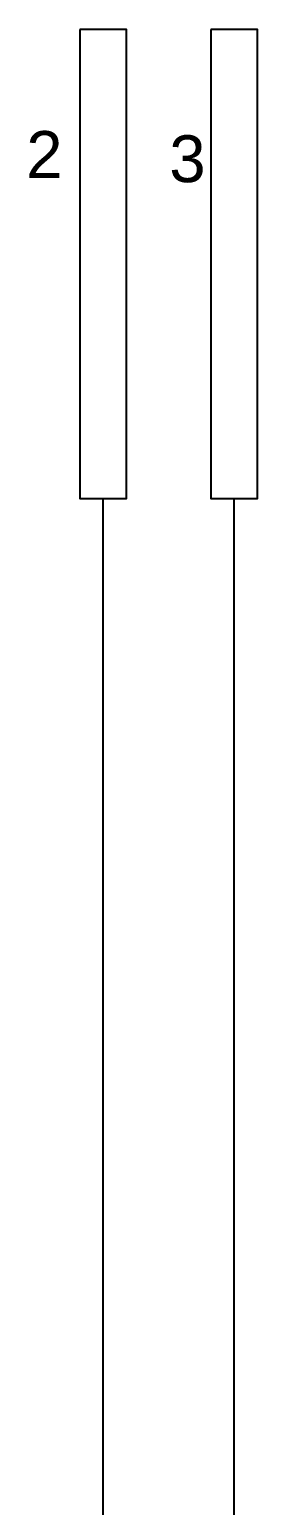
# Model space of a CAD drawing. Header units: millimetres. Extents: x 1417 to 35090, y -5751 to 14938.
# Drawn here: x 5794 to 6037, y -62 to 1512 of the extents above; entities that cross this region are included whole.
import ezdxf

# ---------------------------------------------------------------- set-up
doc = ezdxf.new("R2010")
doc.units = ezdxf.units.MM
doc.layers.add('Axis', color=42, linetype='Continuous')
doc.layers.add('Text', color=50, linetype='Continuous')
doc.styles.get("Standard").update_dxf_attribs({"font": 'arial.ttf'})

msp = doc.modelspace()

# ---------------------------------------------------------------- linework, layer by layer
at = {"layer": 'Axis'}
for p, q in [((5872.2, -5131.3), (5872.2, 1012.2)), ((6012.2, -5131.3), (6012.2, 1012.2))]:
    msp.add_line(p, q, dxfattribs=at)
at = {"layer": 'Text'}
for points in [[(5847.2, 1512.2), (5847.2, 1012.2), (5897.2, 1012.2), (5897.2, 1512.2)], [(5987.2, 1512.2), (5987.2, 1012.2), (6037.2, 1012.2), (6037.2, 1512.2)]]:
    msp.add_lwpolyline(points, close=True, dxfattribs=at)

# ---------------------------------------------------------------- texts
for s, p in [('2', (5790.1, 1353.9)), ('3', (5942.9, 1349.4))]:
    msp.add_text(s, height=50, dxfattribs=at).set_placement(p)

doc.saveas('drawing.dxf')
